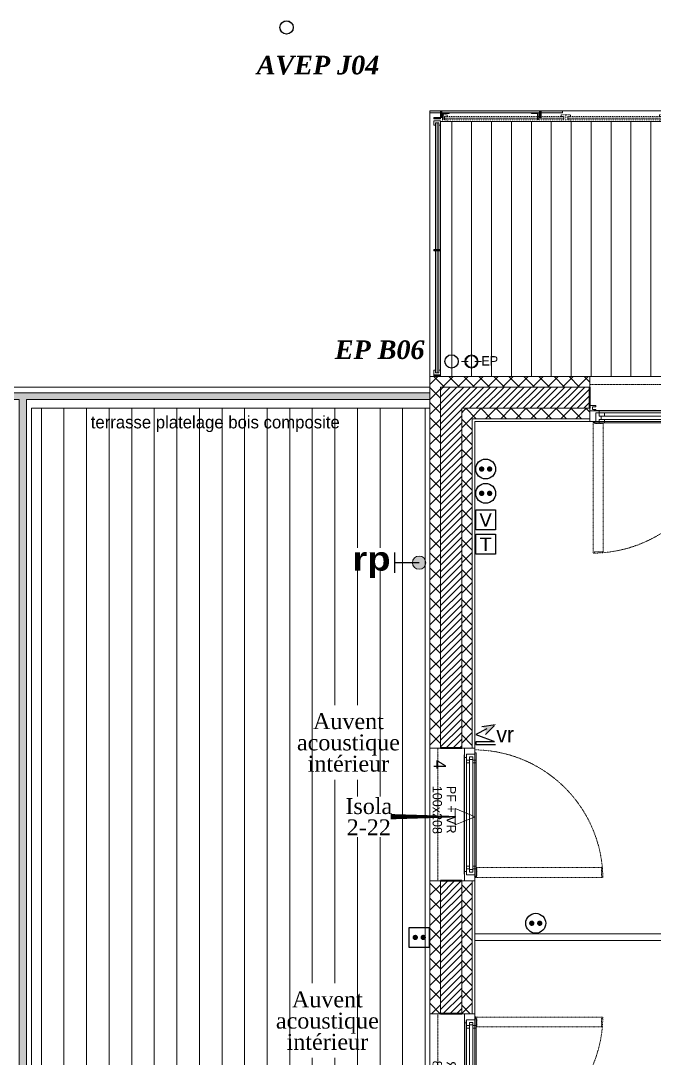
# Model space of a CAD drawing. Header units: centimetres. Extents: x 2191 to 12545, y -680 to 18662.
# Drawn here: x 7479 to 7956, y 9213 to 9994 of the extents above; entities that cross this region are included whole.
import ezdxf

# ---------------------------------------------------------------- set-up
doc = ezdxf.new("R2010")
doc.units = ezdxf.units.CM
for name, pattern in [('ACAD_ISO03W100', [0.295276, 0.11811, -0.177165]), ('INTERROMPU2', [0.75, 0.5, -0.25]), ('Style de ligne -11', [0.347222, 0.20828, -0.138942]), ('Style de ligne -12', [0.164042, 0.054681, -0.109361]), ('Style de ligne -13', [0.147638, 0.098425, -0.049213]), ('Style de ligne -5', [0.20828, 0.069425, -0.138855])]:
    doc.linetypes.add(name, pattern=pattern)
for name, color, linetype, lineweight in [('B BATI-lumon', 252, 'Continuous', 20), ('prlm-ELEC-CFA', 1, 'Continuous', 25), ('prlm-ELEC-CFO', 1, 'Continuous', 25)]:
    doc.layers.add(name, color=color, linetype=linetype, lineweight=lineweight)
for name, color, linetype in [('B GÈnÈral_Hatch', 252, 'Continuous'), ('B Général', 252, 'Continuous'), ('C ANNOTATIONS-prestations', 252, 'Continuous'), ('D SURFACES-shab', 252, 'Continuous'), ('Général', 252, 'Continuous'), ('prlm-EAU-EF', 161, 'Continuous'), ('prlm-EAU-EPEXT', 145, 'Continuous'), ('prlm-VMC', 93, 'Continuous')]:
    doc.layers.add(name, color=color, linetype=linetype)
doc.styles.add('Eurostile', font='Eurosti.TTF')
doc.styles.add('Eurostile (bold)', font='Eurostib.TTF')
doc.styles.add('prlm-eau-ef', font='ariblk.ttf', dxfattribs={"height": 18})
doc.styles.add('prlm-eau-ep', font='timesbi.ttf', dxfattribs={"height": 18})
doc.styles.add('prlm-elec-cfo', font='comic.ttf', dxfattribs={"height": 12})
doc.styles.add('prlm-vmc', font='pala.ttf', dxfattribs={"height": 14})
doc.styles.get("Standard").update_dxf_attribs({"font": 'isocp.shx', "height": 15})
doc.styles.add('Times New Roman (bold italic)', font='timesbi.ttf')
pattern_1 = [(225, (-631.107, 4809.0284), (5.656854, -5.656854), []), (315, (-631.107, 4809.0284), (-5.656854, -5.656854), [])]
pattern_2 = [(45, (-631.1073, 4809.0284), (2.4253472, -2.6458333), [])]
pattern_3 = [(315, (-631.107, 4809.0284), (5.656854, 5.656854), []), (45, (-631.107, 4809.0284), (5.656854, -5.656854), [])]

# ---------------------------------------------------------------- blocks, each defined once
blk = doc.blocks.new('Groupe-1')
at = {"layer": 'B Général', "color": 7, "linetype": 'Continuous', "lineweight": 5}
for p, q in [((8434.95, 5109.39), (8434.95, 4917.39)), ((8449.95, 5109.39), (8449.95, 4917.39)), ((8464.95, 5109.39), (8464.95, 4917.39)), ((8479.95, 5109.39), (8479.95, 4917.39)), ((8494.95, 5109.39), (8494.95, 4917.39)), ((8509.95, 5109.39), (8509.95, 4917.39)), ((8524.95, 5109.39), (8524.95, 4917.39)), ((8539.95, 5109.39), (8539.95, 4917.39)), ((8554.95, 5109.39), (8554.95, 4917.39)), ((8569.95, 5109.39), (8569.95, 4917.39)), ((8584.95, 5109.39), (8584.95, 4917.39))]:
    blk.add_line(p, q, dxfattribs=at)
at = {"layer": 'B Général', "color": 7, "linetype": 'Continuous', "lineweight": 13, "flags": 128}
blk.add_lwpolyline([(8426.48, 5109.39), (9042.8, 5109.39), (9042.8, 4917.39), (8426.48, 4917.39)], close=True, dxfattribs=at)
blk = doc.blocks.new('Groupe-2-1')
at = {"layer": 'B BATI-lumon', "linetype": 'ACAD_ISO03W100', "lineweight": 5, "flags": 128}
for points in [[(8427.98, 5114.39), (8431.48, 5114.39), (8431.48, 5113.15), (8429.56, 5113.15), (8429.56, 5110.65), (8431.48, 5110.65), (8431.48, 5109.39), (8427.98, 5109.39), (8427.98, 5113.39), (8427.98, 5113.39)], [(8429.56, 5113.15), (8519.29, 5113.15), (8519.29, 5111.9), (8429.56, 5111.9)], [(8429.56, 5111.9), (8519.29, 5111.9), (8519.29, 5110.65), (8429.56, 5110.65)], [(8520.87, 5114.39), (8517.37, 5114.39), (8517.37, 5113.15), (8519.29, 5113.15), (8519.29, 5110.65), (8517.37, 5110.65), (8517.37, 5109.39), (8520.87, 5109.39), (8520.87, 5113.39), (8520.87, 5113.39)]]:
    blk.add_lwpolyline(points, close=True, dxfattribs=at)
blk = doc.blocks.new('Groupe-3-1')
at = {"layer": 'B BATI-lumon', "linetype": 'ACAD_ISO03W100', "lineweight": 5, "flags": 128}
for points in [[(8520.87, 5114.39), (8524.37, 5114.39), (8524.37, 5113.15), (8522.45, 5113.15), (8522.45, 5110.65), (8524.37, 5110.65), (8524.37, 5109.39), (8520.87, 5109.39), (8520.87, 5113.39), (8520.87, 5113.39)], [(8522.45, 5113.15), (8593.29, 5113.15), (8593.29, 5111.9), (8522.45, 5111.9)], [(8522.45, 5111.9), (8593.29, 5111.9), (8593.29, 5110.65), (8522.45, 5110.65)], [(8594.87, 5114.39), (8591.37, 5114.39), (8591.37, 5113.15), (8593.29, 5113.15), (8593.29, 5110.65), (8591.37, 5110.65), (8591.37, 5109.39), (8594.87, 5109.39), (8594.87, 5113.39), (8594.87, 5113.39)]]:
    blk.add_lwpolyline(points, close=True, dxfattribs=at)
blk = doc.blocks.new('Groupe-4-1')
at = {"layer": 'B BATI-lumon', "linetype": 'ACAD_ISO03W100', "lineweight": 5, "flags": 128}
for points in [[(8594.87, 5114.39), (8598.37, 5114.39), (8598.37, 5113.15), (8596.45, 5113.15), (8596.45, 5110.65), (8598.37, 5110.65), (8598.37, 5109.39), (8594.87, 5109.39), (8594.87, 5113.39), (8594.87, 5113.39)], [(8596.45, 5113.15), (8667.29, 5113.15), (8667.29, 5111.9), (8596.45, 5111.9)], [(8596.45, 5111.9), (8667.29, 5111.9), (8667.29, 5110.65), (8596.45, 5110.65)], [(8668.87, 5114.39), (8665.37, 5114.39), (8665.37, 5113.15), (8667.29, 5113.15), (8667.29, 5110.65), (8665.37, 5110.65), (8665.37, 5109.39), (8668.87, 5109.39), (8668.87, 5113.39), (8668.87, 5113.39)]]:
    blk.add_lwpolyline(points, close=True, dxfattribs=at)
blk = doc.blocks.new('Groupe-5-1')
at = {"layer": 'B BATI-lumon', "linetype": 'ACAD_ISO03W100', "lineweight": 5, "flags": 128}
for points in [[(8668.87, 5114.39), (8672.37, 5114.39), (8672.37, 5113.15), (8670.45, 5113.15), (8670.45, 5110.65), (8672.37, 5110.65), (8672.37, 5109.39), (8668.87, 5109.39), (8668.87, 5113.39), (8668.87, 5113.39)], [(8670.45, 5113.15), (8741.29, 5113.15), (8741.29, 5111.9), (8670.45, 5111.9)], [(8670.45, 5111.9), (8741.29, 5111.9), (8741.29, 5110.65), (8670.45, 5110.65)], [(8742.87, 5114.39), (8739.37, 5114.39), (8739.37, 5113.15), (8741.29, 5113.15), (8741.29, 5110.65), (8739.37, 5110.65), (8739.37, 5109.39), (8742.87, 5109.39), (8742.87, 5113.39), (8742.87, 5113.39)]]:
    blk.add_lwpolyline(points, close=True, dxfattribs=at)
blk = doc.blocks.new('Groupe-6-1')
at = {"layer": 'B BATI-lumon', "linetype": 'ACAD_ISO03W100', "lineweight": 5, "flags": 128}
for points in [[(8742.87, 5114.39), (8746.37, 5114.39), (8746.37, 5113.15), (8744.45, 5113.15), (8744.45, 5110.65), (8746.37, 5110.65), (8746.37, 5109.39), (8742.87, 5109.39), (8742.87, 5113.39), (8742.87, 5113.39)], [(8744.45, 5113.15), (8815.29, 5113.15), (8815.29, 5111.9), (8744.45, 5111.9)], [(8744.45, 5111.9), (8815.29, 5111.9), (8815.29, 5110.65), (8744.45, 5110.65)], [(8816.87, 5114.39), (8813.37, 5114.39), (8813.37, 5113.15), (8815.29, 5113.15), (8815.29, 5110.65), (8813.37, 5110.65), (8813.37, 5109.39), (8816.87, 5109.39), (8816.87, 5113.39), (8816.87, 5113.39)]]:
    blk.add_lwpolyline(points, close=True, dxfattribs=at)
blk = doc.blocks.new('Groupe-7-1')
at = {"layer": 'B BATI-lumon', "linetype": 'ACAD_ISO03W100', "lineweight": 5, "flags": 128}
for points in [[(8816.87, 5114.39), (8820.37, 5114.39), (8820.37, 5113.15), (8818.45, 5113.15), (8818.45, 5110.65), (8820.37, 5110.65), (8820.37, 5109.39), (8816.87, 5109.39), (8816.87, 5113.39), (8816.87, 5113.39)], [(8818.45, 5113.15), (8889.29, 5113.15), (8889.29, 5111.9), (8818.45, 5111.9)], [(8818.45, 5111.9), (8889.29, 5111.9), (8889.29, 5110.65), (8818.45, 5110.65)], [(8890.87, 5114.39), (8887.37, 5114.39), (8887.37, 5113.15), (8889.29, 5113.15), (8889.29, 5110.65), (8887.37, 5110.65), (8887.37, 5109.39), (8890.87, 5109.39), (8890.87, 5113.39), (8890.87, 5113.39)]]:
    blk.add_lwpolyline(points, close=True, dxfattribs=at)
blk = doc.blocks.new('Groupe-8-1')
at = {"layer": 'B BATI-lumon', "linetype": 'ACAD_ISO03W100', "lineweight": 5, "flags": 128}
for points in [[(8890.87, 5114.39), (8894.37, 5114.39), (8894.37, 5113.15), (8892.45, 5113.15), (8892.45, 5110.65), (8894.37, 5110.65), (8894.37, 5109.39), (8890.87, 5109.39), (8890.87, 5113.39), (8890.87, 5113.39)], [(8892.45, 5113.15), (8963.29, 5113.15), (8963.29, 5111.9), (8892.45, 5111.9)], [(8892.45, 5111.9), (8963.29, 5111.9), (8963.29, 5110.65), (8892.45, 5110.65)], [(8964.87, 5114.39), (8961.37, 5114.39), (8961.37, 5113.15), (8963.29, 5113.15), (8963.29, 5110.65), (8961.37, 5110.65), (8961.37, 5109.39), (8964.87, 5109.39), (8964.87, 5113.39), (8964.87, 5113.39)]]:
    blk.add_lwpolyline(points, close=True, dxfattribs=at)
blk = doc.blocks.new('Groupe-9-1')
at = {"layer": 'B BATI-lumon', "linetype": 'ACAD_ISO03W100', "lineweight": 5, "flags": 128}
for points in [[(8964.87, 5114.39), (8968.37, 5114.39), (8968.37, 5113.15), (8966.45, 5113.15), (8966.45, 5110.65), (8968.37, 5110.65), (8968.37, 5109.39), (8964.87, 5109.39), (8964.87, 5113.39), (8964.87, 5113.39)], [(8966.45, 5113.15), (9037.29, 5113.15), (9037.29, 5111.9), (8966.45, 5111.9)], [(8966.45, 5111.9), (9037.29, 5111.9), (9037.29, 5110.65), (8966.45, 5110.65)], [(9038.87, 5114.39), (9035.37, 5114.39), (9035.37, 5113.15), (9037.29, 5113.15), (9037.29, 5110.65), (9035.37, 5110.65), (9035.37, 5109.39), (9038.87, 5109.39), (9038.87, 5113.39), (9038.87, 5113.39)]]:
    blk.add_lwpolyline(points, close=True, dxfattribs=at)
blk = doc.blocks.new('Groupe-10-1')
at = {"layer": 'B BATI-lumon', "linetype": 'ACAD_ISO03W100', "lineweight": 5, "flags": 128}
for points in [[(9037.8, 5109.39), (9037.8, 5105.89), (9039.04, 5105.89), (9039.04, 5107.81), (9041.54, 5107.81), (9041.54, 5105.89), (9042.8, 5105.89), (9042.8, 5109.39), (9038.8, 5109.39), (9038.8, 5109.39)], [(9039.04, 5036.97), (9039.04, 5107.81), (9040.29, 5107.81), (9040.29, 5036.97)], [(9040.29, 5036.97), (9040.29, 5107.81), (9041.54, 5107.81), (9041.54, 5036.97)], [(9037.8, 5035.39), (9037.8, 5038.89), (9039.04, 5038.89), (9039.04, 5036.97), (9041.54, 5036.97), (9041.54, 5038.89), (9042.8, 5038.89), (9042.8, 5035.39), (9038.8, 5035.39), (9038.8, 5035.39)]]:
    blk.add_lwpolyline(points, close=True, dxfattribs=at)
blk = doc.blocks.new('Groupe-11-1')
at = {"layer": 'B BATI-lumon', "linetype": 'ACAD_ISO03W100', "lineweight": 5, "flags": 128}
for points in [[(9032.8, 5109.39), (9032.8, 5105.89), (9034.04, 5105.89), (9034.04, 5107.81), (9036.54, 5107.81), (9036.54, 5105.89), (9037.8, 5105.89), (9037.8, 5109.39), (9033.8, 5109.39), (9033.8, 5109.39)], [(9034.04, 5036.97), (9034.04, 5107.81), (9035.29, 5107.81), (9035.29, 5036.97)], [(9035.29, 5036.97), (9035.29, 5107.81), (9036.54, 5107.81), (9036.54, 5036.97)], [(9032.8, 5035.39), (9032.8, 5038.89), (9034.04, 5038.89), (9034.04, 5036.97), (9036.54, 5036.97), (9036.54, 5038.89), (9037.8, 5038.89), (9037.8, 5035.39), (9033.8, 5035.39), (9033.8, 5035.39)]]:
    blk.add_lwpolyline(points, close=True, dxfattribs=at)
blk = doc.blocks.new('Groupe-12-1')
at = {"layer": 'B BATI-lumon', "linetype": 'ACAD_ISO03W100', "lineweight": 5, "flags": 128}
for points in [[(9027.55, 5109.39), (9027.55, 5105.89), (9028.79, 5105.89), (9028.79, 5107.81), (9031.29, 5107.81), (9031.29, 5105.89), (9032.55, 5105.89), (9032.55, 5109.39), (9028.55, 5109.39), (9028.55, 5109.39)], [(9028.79, 5036.97), (9028.79, 5107.81), (9030.04, 5107.81), (9030.04, 5036.97)], [(9030.04, 5036.97), (9030.04, 5107.81), (9031.29, 5107.81), (9031.29, 5036.97)], [(9027.55, 5035.39), (9027.55, 5038.89), (9028.79, 5038.89), (9028.79, 5036.97), (9031.29, 5036.97), (9031.29, 5038.89), (9032.55, 5038.89), (9032.55, 5035.39), (9028.55, 5035.39), (9028.55, 5035.39)]]:
    blk.add_lwpolyline(points, close=True, dxfattribs=at)
blk = doc.blocks.new('Groupe-13-1')
at = {"layer": 'B BATI-lumon', "linetype": 'ACAD_ISO03W100', "lineweight": 5, "flags": 128}
for points in [[(8985.05, 5111.04), (8987, 5108.13), (8985.97, 5107.44), (8984.9, 5109.04), (8982.82, 5107.64), (8983.89, 5106.04), (8982.85, 5105.34), (8980.9, 5108.25), (8984.22, 5110.48), (8984.22, 5110.48)], [(8983.86, 5108.34), (9023.36, 5049.53), (9022.32, 5048.83), (8982.82, 5107.64)], [(8984.9, 5109.04), (9024.4, 5050.22), (9023.36, 5049.53), (8983.86, 5108.34)], [(9026.31, 5049.61), (9024.36, 5052.51), (9023.33, 5051.82), (9024.4, 5050.22), (9022.32, 5048.83), (9021.25, 5050.42), (9020.21, 5049.72), (9022.16, 5046.82), (9025.48, 5049.05), (9025.48, 5049.05)]]:
    blk.add_lwpolyline(points, close=True, dxfattribs=at)
blk = doc.blocks.new('Groupe-14-1')
at = {"layer": 'B BATI-lumon', "linetype": 'ACAD_ISO03W100', "lineweight": 5, "flags": 128}
for points in [[(8980.07, 5111.04), (8978.12, 5108.13), (8979.15, 5107.44), (8980.22, 5109.04), (8982.3, 5107.64), (8981.22, 5106.04), (8982.27, 5105.34), (8984.22, 5108.25), (8980.9, 5110.48), (8980.9, 5110.48)], [(8981.26, 5108.34), (8941.76, 5049.53), (8940.72, 5050.22), (8980.22, 5109.04)], [(8982.29, 5107.64), (8942.79, 5048.83), (8941.76, 5049.53), (8981.26, 5108.34)], [(8938.81, 5049.61), (8940.76, 5052.51), (8941.79, 5051.82), (8940.72, 5050.22), (8942.8, 5048.83), (8943.87, 5050.42), (8944.91, 5049.72), (8942.96, 5046.82), (8939.64, 5049.05), (8939.64, 5049.05)]]:
    blk.add_lwpolyline(points, close=True, dxfattribs=at)
blk = doc.blocks.new('Groupe-15-1')
at = {"layer": 'B BATI-lumon', "linetype": 'ACAD_ISO03W100', "lineweight": 5, "flags": 128}
for points in [[(8900.87, 5111.04), (8902.82, 5108.13), (8901.79, 5107.44), (8900.72, 5109.04), (8898.64, 5107.64), (8899.72, 5106.04), (8898.67, 5105.34), (8896.72, 5108.25), (8900.04, 5110.48), (8900.04, 5110.48)], [(8899.68, 5108.34), (8939.18, 5049.53), (8938.15, 5048.83), (8898.65, 5107.64)], [(8900.72, 5109.04), (8940.22, 5050.22), (8939.18, 5049.53), (8899.68, 5108.34)], [(8942.13, 5049.61), (8940.18, 5052.51), (8939.15, 5051.82), (8940.22, 5050.22), (8938.14, 5048.83), (8937.07, 5050.42), (8936.03, 5049.72), (8937.98, 5046.82), (8941.3, 5049.05), (8941.3, 5049.05)]]:
    blk.add_lwpolyline(points, close=True, dxfattribs=at)
blk = doc.blocks.new('Groupe-16-1')
at = {"layer": 'B BATI-lumon', "linetype": 'ACAD_ISO03W100', "lineweight": 5, "flags": 128}
for points in [[(8896.72, 5111.04), (8894.77, 5108.13), (8895.8, 5107.44), (8896.87, 5109.04), (8898.95, 5107.64), (8897.88, 5106.04), (8898.92, 5105.34), (8900.87, 5108.25), (8897.55, 5110.48), (8897.55, 5110.48)], [(8897.91, 5108.34), (8858.41, 5049.53), (8857.37, 5050.22), (8896.87, 5109.04)], [(8898.95, 5107.64), (8859.45, 5048.83), (8858.41, 5049.53), (8897.91, 5108.34)], [(8855.46, 5049.61), (8857.41, 5052.51), (8858.44, 5051.82), (8857.37, 5050.22), (8859.45, 5048.83), (8860.52, 5050.42), (8861.56, 5049.72), (8859.61, 5046.82), (8856.29, 5049.05), (8856.29, 5049.05)]]:
    blk.add_lwpolyline(points, close=True, dxfattribs=at)
blk = doc.blocks.new('Groupe-17-1')
at = {"layer": 'B BATI-lumon', "linetype": 'ACAD_ISO03W100', "lineweight": 5, "flags": 128}
for points in [[(8819.19, 5111.04), (8821.14, 5108.13), (8820.11, 5107.44), (8819.03, 5109.04), (8816.96, 5107.64), (8818.03, 5106.04), (8816.99, 5105.34), (8815.03, 5108.25), (8818.35, 5110.48), (8818.35, 5110.48)], [(8818, 5108.34), (8857.5, 5049.53), (8856.46, 5048.83), (8816.96, 5107.64)], [(8819.03, 5109.04), (8858.53, 5050.22), (8857.5, 5049.53), (8818, 5108.34)], [(8860.44, 5049.61), (8858.49, 5052.51), (8857.46, 5051.82), (8858.53, 5050.22), (8856.46, 5048.83), (8855.38, 5050.42), (8854.34, 5049.72), (8856.29, 5046.82), (8859.61, 5049.05), (8859.61, 5049.05)]]:
    blk.add_lwpolyline(points, close=True, dxfattribs=at)
blk = doc.blocks.new('Groupe-18-1')
at = {"layer": 'B BATI-lumon', "linetype": 'Continuous', "lineweight": 5, "flags": 128}
for points in [[(8421.49, 5109.98), (8421.49, 5106.48), (8422.73, 5106.48), (8422.73, 5108.4), (8425.23, 5108.4), (8425.23, 5106.48), (8426.49, 5106.48), (8426.49, 5109.98), (8422.49, 5109.98), (8422.49, 5109.98)], [(8422.73, 4920.07), (8422.73, 5108.4), (8423.98, 5108.4), (8423.98, 4920.07)], [(8423.98, 4920.07), (8423.98, 5108.4), (8425.23, 5108.4), (8425.23, 4920.07)], [(8421.48, 4918.49), (8421.48, 4921.99), (8422.73, 4921.99), (8422.73, 4920.07), (8425.23, 4920.07), (8425.23, 4921.99), (8426.48, 4921.99), (8426.48, 4918.49), (8422.49, 4918.49), (8422.49, 4918.49)]]:
    blk.add_lwpolyline(points, close=True, dxfattribs=at)
blk = doc.blocks.new('Groupe-19-1')
at = {"layer": 'B BATI-lumon', "linetype": 'ACAD_ISO03W100', "lineweight": 5, "flags": 128}
for points in [[(8814.2, 5111.04), (8812.25, 5108.13), (8813.28, 5107.44), (8814.35, 5109.04), (8816.43, 5107.64), (8815.36, 5106.04), (8816.4, 5105.34), (8818.35, 5108.25), (8815.03, 5110.48), (8815.03, 5110.48)], [(8815.39, 5108.34), (8775.89, 5049.53), (8774.85, 5050.22), (8814.35, 5109.04)], [(8816.43, 5107.64), (8776.93, 5048.83), (8775.89, 5049.53), (8815.39, 5108.34)], [(8772.94, 5049.61), (8774.9, 5052.51), (8775.93, 5051.82), (8774.85, 5050.22), (8776.93, 5048.83), (8778, 5050.42), (8779.05, 5049.72), (8777.1, 5046.82), (8773.78, 5049.05), (8773.78, 5049.05)]]:
    blk.add_lwpolyline(points, close=True, dxfattribs=at)
blk = doc.blocks.new('Groupe-20-1')
at = {"layer": 'B BATI-lumon', "linetype": 'ACAD_ISO03W100', "lineweight": 5, "flags": 128}
for points in [[(8735.01, 5111.04), (8736.96, 5108.13), (8735.93, 5107.44), (8734.86, 5109.04), (8732.78, 5107.64), (8733.85, 5106.04), (8732.81, 5105.34), (8730.86, 5108.25), (8734.18, 5110.48), (8734.18, 5110.48)], [(8733.82, 5108.34), (8773.32, 5049.53), (8772.28, 5048.83), (8732.78, 5107.64)], [(8734.86, 5109.04), (8774.36, 5050.22), (8773.32, 5049.53), (8733.82, 5108.34)], [(8776.27, 5049.61), (8774.32, 5052.51), (8773.28, 5051.82), (8774.36, 5050.22), (8772.28, 5048.83), (8771.21, 5050.42), (8770.16, 5049.72), (8772.12, 5046.82), (8775.44, 5049.05), (8775.44, 5049.05)]]:
    blk.add_lwpolyline(points, close=True, dxfattribs=at)
blk = doc.blocks.new('Groupe-21-1')
at = {"layer": 'B BATI-lumon', "linetype": 'ACAD_ISO03W100', "lineweight": 5, "flags": 128}
for points in [[(8730.86, 5111.04), (8728.9, 5108.13), (8729.93, 5107.44), (8731.01, 5109.04), (8733.08, 5107.64), (8732.01, 5106.04), (8733.06, 5105.34), (8735.01, 5108.25), (8731.69, 5110.48), (8731.69, 5110.48)], [(8732.04, 5108.34), (8692.54, 5049.53), (8691.51, 5050.22), (8731.01, 5109.04)], [(8733.08, 5107.64), (8693.58, 5048.83), (8692.54, 5049.53), (8732.04, 5108.34)], [(8689.6, 5049.61), (8691.55, 5052.51), (8692.58, 5051.82), (8691.51, 5050.22), (8693.58, 5048.83), (8694.66, 5050.42), (8695.7, 5049.72), (8693.75, 5046.82), (8690.43, 5049.05), (8690.43, 5049.05)]]:
    blk.add_lwpolyline(points, close=True, dxfattribs=at)
blk = doc.blocks.new('Groupe-22-1')
at = {"layer": 'B BATI-lumon', "linetype": 'ACAD_ISO03W100', "lineweight": 5, "flags": 128}
for points in [[(8653.32, 5111.04), (8655.27, 5108.13), (8654.24, 5107.44), (8653.17, 5109.04), (8651.09, 5107.64), (8652.16, 5106.04), (8651.12, 5105.34), (8649.17, 5108.25), (8652.49, 5110.48), (8652.49, 5110.48)], [(8652.13, 5108.34), (8691.63, 5049.53), (8690.59, 5048.83), (8651.09, 5107.64)], [(8653.17, 5109.04), (8692.67, 5050.22), (8691.63, 5049.53), (8652.13, 5108.34)], [(8694.58, 5049.61), (8692.63, 5052.51), (8691.6, 5051.82), (8692.67, 5050.22), (8690.59, 5048.83), (8689.52, 5050.42), (8688.48, 5049.72), (8690.43, 5046.82), (8693.75, 5049.05), (8693.75, 5049.05)]]:
    blk.add_lwpolyline(points, close=True, dxfattribs=at)
blk = doc.blocks.new('Groupe-23-1')
at = {"layer": 'B BATI-lumon'}
for name in ['Groupe-2-1', 'Groupe-3-1', 'Groupe-4-1', 'Groupe-22-1', 'Groupe-5-1', 'Groupe-21-1', 'Groupe-20-1', 'Groupe-6-1', 'Groupe-19-1', 'Groupe-17-1', 'Groupe-7-1', 'Groupe-16-1', 'Groupe-8-1', 'Groupe-15-1', 'Groupe-14-1', 'Groupe-9-1', 'Groupe-13-1', 'Groupe-18-1', 'Groupe-12-1', 'Groupe-11-1', 'Groupe-10-1']:
    blk.add_blockref(name, (0, 0), dxfattribs=at)
blk = doc.blocks.new('Groupe-124-1')
at = {"layer": 'B GÈnÈral_Hatch', "linetype": 'Continuous', "lineweight": 0, "true_color": 0xdddddd}
for points in [[(8421.48, 5111.29), (8421.48, 5112.39), (8426.48, 5112.39), (8426.48, 5111.29)], [(8426.48, 5117.39), (8427.58, 5117.39), (8427.58, 5112.39), (8426.48, 5112.39)], [(8501.15, 5117.39), (8502.25, 5117.39), (8502.25, 5112.39), (8501.15, 5112.39)], [(8421.48, 5011.85), (8421.48, 5012.95), (8426.48, 5012.95), (8426.48, 5011.85)], [(8421.48, 4917.39), (8421.48, 4918.49), (8426.48, 4918.49), (8426.48, 4917.39)]]:
    blk.add_hatch(color=254, dxfattribs=at).paths.add_polyline_path(points)
at = {"layer": 'B Général', "color": 7, "linetype": 'INTERROMPU2', "lineweight": 13, "flags": 128}
blk.add_lwpolyline([(8426.48, 5109.39), (8426.48, 4917.39), (8418.48, 4917.39), (8418.48, 5117.39), (9042.8, 5117.39), (9042.8, 5109.39)], close=True, dxfattribs=at)
at = {"layer": 'B Général', "color": 7, "linetype": 'Continuous', "lineweight": 5, "flags": 128}
for points in [[(8421.48, 5111.29), (8421.48, 5112.39), (8426.48, 5112.39), (8426.48, 5111.29)], [(8426.48, 5117.39), (8427.58, 5117.39), (8427.58, 5112.39), (8426.48, 5112.39)], [(8501.15, 5117.39), (8502.25, 5117.39), (8502.25, 5112.39), (8501.15, 5112.39)], [(8421.48, 5011.85), (8421.48, 5012.95), (8426.48, 5012.95), (8426.48, 5011.85)], [(8421.48, 4917.39), (8421.48, 4918.49), (8426.48, 4918.49), (8426.48, 4917.39)]]:
    blk.add_lwpolyline(points, close=True, dxfattribs=at)
at = {"layer": 'B BATI-lumon', "color": 7}
blk.add_blockref('Groupe-23-1', (0, 0), dxfattribs=at)
blk = doc.blocks.new('PF 200.220 + VR')
at = {"layer": 'B Général', "color": 7, "linetype": 'Continuous', "lineweight": 13}
for p, q in [((-100, 7), (-100, 17)), ((100, 7), (100, 17))]:
    blk.add_line(p, q, dxfattribs=at)
at = {"layer": 'B Général'}
blk.add_line((-93, 9), (97, 9), dxfattribs=at)
at = {"layer": 'B Général', "color": 7, "linetype": 'Continuous', "lineweight": 35}
for p, q in [((-100, 7), (-100, -9)), ((100, 7), (100, -9))]:
    blk.add_line(p, q, dxfattribs=at)
at = {"layer": 'B Général', "color": 7, "linetype": 'Style de ligne -13', "lineweight": 5, "flags": 128}
for points in [[(-97.5, 116.12), (-96.5, 116.12), (-96.5, 115.12), (-90, 115.12), (-90, 18.5), (-96.5, 18.5), (-96.5, 17.5), (-97.5, 17.5)], [(97.5, 116.12), (96.5, 116.12), (96.5, 115.12), (90, 115.12), (90, 18.5), (96.5, 18.5), (96.5, 17.5), (97.5, 17.5)]]:
    blk.add_lwpolyline(points, close=True, dxfattribs=at)
at = {"layer": 'B Général', "lineweight": 5, "flags": 128}
for points in [[(-93, 10.5), (-93, 9), (-100, 9), (-100, 17), (-95.5, 17), (-95.5, 10.5)], [(-4.5, 18), (-89, 18), (-89, 15.5), (-4.5, 15.5)], [(6.5, 18), (93, 18), (93, 15.5), (6.5, 15.5)], [(93, 10.5), (93, 9), (100, 9), (100, 17), (95.5, 17), (95.5, 10.5)], [(-100, 9), (-100, 5), (-95.5, 5), (-95.5, 6), (-98, 6), (-98, 8), (-95.5, 8), (-95.5, 9)], [(-4.5, 13), (-89, 13), (-89, 10.5), (-4.5, 10.5)], [(6.5, 13), (93, 13), (93, 10.5), (6.5, 10.5)], [(100, 9), (100, 5), (95.5, 5), (95.5, 6), (98, 6), (98, 8), (95.5, 8), (95.5, 9)]]:
    blk.add_lwpolyline(points, close=True, dxfattribs=at)
at = {"layer": 'B Général', "color": 7, "linetype": 'Continuous', "lineweight": 5, "flags": 128}
for points in [[(-89, 15.5), (-91.5, 15.5), (-91.5, 13), (-89, 13), (-89, 10.5), (-95.5, 10.5), (-95.5, 17), (-96.5, 17), (-96.5, 18), (-89, 18)], [(-6.5, 15.5), (-4, 15.5), (-4, 13), (-6.5, 13), (-6.5, 10.5), (0, 10.5), (0, 17), (1, 17), (1, 18), (-6.5, 18)], [(6.5, 15.5), (4, 15.5), (4, 13), (6.5, 13), (6.5, 10.5), (0, 10.5), (0, 17), (1, 17), (1, 18), (6.5, 18)], [(89, 15.5), (91.5, 15.5), (91.5, 13), (89, 13), (89, 10.5), (95.5, 10.5), (95.5, 17), (96.5, 17), (96.5, 18), (89, 18)]]:
    blk.add_lwpolyline(points, close=True, dxfattribs=at)
at = {"layer": 'B Général', "color": 7, "linetype": 'Style de ligne -11', "lineweight": 5, "flags": 128}
blk.add_lwpolyline([(-100, 9), (100, 9), (100, -11), (-100, -11)], close=True, dxfattribs=at)
at = {"layer": 'B Général', "lineweight": 13, "flags": 128}
blk.add_lwpolyline([(100, -9), (100, -17), (-100, -17), (-100, -9)], dxfattribs=at)
at = {"layer": 'B Général'}
for centre in [(-97, 17.5), (97, 17.5)]:
    blk.add_circle(centre, 0.5, dxfattribs=at)
at = {"layer": 'B Général', "color": 7, "linetype": 'Style de ligne -12', "lineweight": 5}
for centre, start, end in [((-98.46, 17.77), 359.55233, 89.0018), ((98.46, 17.77), 90.9982, 180.44847)]:
    blk.add_arc(centre, 98.37, start, end, dxfattribs=at)
at = {"layer": 'B Général', "insert": (0, 2.65), "char_height": 7.059, "attachment_point": 2, "rotation": 360, "line_spacing_factor": 0.894142, "style": 'Eurostile'}
blk.add_mtext('PF + VR', dxfattribs=at)
at = {"layer": 'C ANNOTATIONS-prestations', "rotation": 360, "line_spacing_factor": 0.894142}
for s, insert, char_height, attachment_point, style in [('2', (-91.15, -4.77), 9.41, 1, 'Eurostile (bold)'), ('200x220 (2 vantaux) ', (0, -7.82), 7.059, 2, 'Eurostile')]:
    blk.add_mtext(s, dxfattribs=dict(at, insert=insert, char_height=char_height, attachment_point=attachment_point, style=style))
blk = doc.blocks.new('PF 100.208 + VR')
at = {"layer": 'B Général', "color": 7, "linetype": 'Continuous', "lineweight": 13}
for p, q in [((-50, 7), (-50, 17)), ((50, 7), (50, 17))]:
    blk.add_line(p, q, dxfattribs=at)
at = {"layer": 'B Général'}
blk.add_line((45, 9), (-45, 9), dxfattribs=at)
at = {"layer": 'B Général', "color": 7, "linetype": 'Continuous', "lineweight": 35}
for p, q in [((-50, 7), (-50, -9)), ((50, 7), (50, -9))]:
    blk.add_line(p, q, dxfattribs=at)
at = {"layer": 'B Général', "color": 7, "linetype": 'Style de ligne -13', "lineweight": 5, "flags": 128}
blk.add_lwpolyline([(47.5, 113.27), (46.5, 113.27), (46.5, 112.27), (40, 112.27), (40, 18.5), (46.5, 18.5), (46.5, 17.5), (47.5, 17.5)], close=True, dxfattribs=at)
at = {"layer": 'B Général', "lineweight": 5, "flags": 128}
for points in [[(-43, 10.5), (-43, 9), (-50, 9), (-50, 17), (-45.5, 17), (-45.5, 10.5)], [(-41, 18), (41, 18), (41, 15.5), (-41, 15.5)], [(43, 10.5), (43, 9), (50, 9), (50, 17), (45.5, 17), (45.5, 10.5)], [(-43.5, 15.5), (43.5, 15.5), (43.5, 13), (-43.5, 13)], [(-41, 13), (41, 13), (41, 10.5), (-41, 10.5)]]:
    blk.add_lwpolyline(points, close=True, dxfattribs=at)
at = {"layer": 'B Général', "color": 7, "linetype": 'Continuous', "lineweight": 5, "flags": 128}
for points in [[(-39, 15.5), (-41.5, 15.5), (-41.5, 13), (-39, 13), (-39, 10.5), (-45.5, 10.5), (-45.5, 17), (-46.5, 17), (-46.5, 18), (-39, 18)], [(39, 15.5), (41.5, 15.5), (41.5, 13), (39, 13), (39, 10.5), (45.5, 10.5), (45.5, 17), (46.5, 17), (46.5, 18), (39, 18)]]:
    blk.add_lwpolyline(points, close=True, dxfattribs=at)
at = {"layer": 'B Général', "color": 7, "linetype": 'Style de ligne -11', "lineweight": 5, "flags": 128}
blk.add_lwpolyline([(-50, 9), (50, 9), (50, -11), (-50, -11)], close=True, dxfattribs=at)
at = {"layer": 'B Général', "lineweight": 13, "flags": 128}
blk.add_lwpolyline([(-50, -9), (-50, -17), (50, -17), (50, -9)], dxfattribs=at)
at = {"layer": 'B Général'}
blk.add_circle((47, 17.5), 0.5, dxfattribs=at)
at = {"layer": 'B Général', "color": 7, "linetype": 'Style de ligne -12', "lineweight": 5}
blk.add_arc((48.78, 15.78), 97.5, 90.89734, 179.2823, dxfattribs=at)
at = {"layer": 'B Général', "insert": (-21.61, 2.65), "char_height": 7.059, "attachment_point": 1, "rotation": 360, "line_spacing_factor": 0.894142, "style": 'Eurostile'}
blk.add_mtext('PF + VR', dxfattribs=at)
at = {"layer": 'C ANNOTATIONS-prestations', "attachment_point": 1, "rotation": 360, "line_spacing_factor": 0.894142}
for s, insert, char_height, style in [('4', (-41.15, -4.77), 9.41, 'Eurostile (bold)'), ('100x208', (-21.61, -7.83), 7.059, 'Eurostile')]:
    blk.add_mtext(s, dxfattribs=dict(at, insert=insert, char_height=char_height, style=style))
blk = doc.blocks.new('EP')
at = {"layer": 'B GÈnÈral_Hatch', "linetype": 'Continuous', "lineweight": 0}
h = blk.add_hatch(color=7, dxfattribs=at)
edge = h.paths.add_edge_path()
edge.add_arc((0, 0), 5, 0, 180, ccw=False)
edge.add_arc((0, 0), 5, 180, 360, ccw=False)
edge = h.paths.add_edge_path()
edge.add_arc((0, 0), 4.33, 0, 180, ccw=False)
edge.add_arc((0, 0), 4.33, 180, 360, ccw=False)
at = {"layer": 'B Général', "color": 7, "linetype": 'Continuous', "lineweight": 5}
for p, q in [((-7.5, 0), (-2.5, 0)), ((0, 7.5), (0, 2.5)), ((7.5, 0), (2.5, 0)), ((0, -7.5), (0, -2.5))]:
    blk.add_line(p, q, dxfattribs=at)
at = {"layer": 'B Général', "color": 7, "linetype": 'Continuous', "lineweight": 5, "flags": 128}
for points in [[(-5, 0, -1), (5, 0, -1)], [(-4.33, 0, -1), (4.33, 0, -1)]]:
    blk.add_lwpolyline(points, format="xyb", close=True, dxfattribs=at)
at = {"layer": 'C ANNOTATIONS-prestations', "insert": (7.5, 3.99), "char_height": 7.059, "attachment_point": 1, "line_spacing_factor": 0.894142, "style": 'Eurostile'}
blk.add_mtext('EP', dxfattribs=at)
blk = doc.blocks.new('Groupe-160-1')
at = {"layer": 'B GÈnÈral_Hatch', "linetype": 'Continuous', "lineweight": 0, "true_color": 0xdddddd}
for points in [[(8418.48, 5117.39), (8518.48, 5117.39), (8518.48, 5115.89), (8418.48, 5115.89)], [(8427.98, 5112.05), (8427.98, 5115.89), (8432.98, 5115.89), (8432.98, 5115.39), (8428.48, 5115.39), (8428.48, 5110.89), (8427.98, 5110.89)], [(8499.95, 5112.05), (8499.95, 5115.89), (8494.95, 5115.89), (8494.95, 5115.39), (8499.45, 5115.39), (8499.45, 5110.89), (8499.95, 5110.89)]]:
    blk.add_hatch(color=254, dxfattribs=at).paths.add_polyline_path(points)
at = {"layer": 'B Général', "color": 7, "linetype": 'Style de ligne -5', "lineweight": 5}
for p, q in [((8428.48, 5113.14), (8426.77, 5113.14)), ((8499.45, 5113.14), (8501.16, 5113.14))]:
    blk.add_line(p, q, dxfattribs=at)
at = {"layer": 'B Général', "color": 7, "linetype": 'Continuous', "lineweight": 5, "flags": 128}
for points in [[(8418.48, 5117.39), (8518.48, 5117.39), (8518.48, 5115.89), (8418.48, 5115.89)], [(8427.98, 5112.05), (8427.98, 5115.89), (8432.98, 5115.89), (8432.98, 5115.39), (8428.48, 5115.39), (8428.48, 5110.89), (8427.98, 5110.89)], [(8499.95, 5112.05), (8499.95, 5115.89), (8494.95, 5115.89), (8494.95, 5115.39), (8499.45, 5115.39), (8499.45, 5110.89), (8499.95, 5110.89)]]:
    blk.add_lwpolyline(points, close=True, dxfattribs=at)
blk = doc.blocks.new('xi.epext')
at = {"layer": 'prlm-EAU-EPEXT', "color": 0, "linetype": 'ByBlock', "lineweight": -2}
blk.add_circle((0, 0), 5, dxfattribs=at)
blk = doc.blocks.new('Groupe-163-1')
at = {"layer": 'prlm-EAU-EPEXT'}
blk.add_blockref('xi.epext', (8310.64, 5180.18), dxfattribs=at)
at = {"layer": 'prlm-EAU-EPEXT', "char_height": 13.989, "attachment_point": 1, "line_spacing_factor": 1.004802, "style": 'Times New Roman (bold italic)'}
for s, insert, width in [('AVEP J04', (8288.15, 5158.82), 127.276), ('EP B06', (8346.94, 4944.45), 86.1947)]:
    blk.add_mtext(s, dxfattribs=dict(at, insert=insert, width=width))
blk = doc.blocks.new('xi.EA')
at = {"layer": 'prlm-VMC', "color": 0, "linetype": 'ByBlock', "lineweight": 5, "flags": 128}
blk.add_lwpolyline([(-6.17, -15), (6.17, -15), (0, 0)], close=True, dxfattribs=at)
at = {"layer": 'prlm-VMC', "color": 0, "linetype": 'ByBlock', "lineweight": -2, "flags": 128}
blk.add_lwpolyline([(0, -15, 1, 4, 0), (0, -63.63, 1, 1, 0)], format="xyseb", dxfattribs=at)
at = {"layer": 'prlm-VMC', "color": 0, "linetype": 'ByBlock', "lineweight": 5}
blk.add_solid([(0, 0), (6.17, -15), (-6.17, -15), (0, 0)], dxfattribs=at)
blk = doc.blocks.new('xi.RP')
at = {"layer": 'prlm-EAU-EF', "lineweight": 5}
h = blk.add_hatch(color=0, dxfattribs=at)
edge = h.paths.add_edge_path()
edge.add_arc((0, 5), 5, 0, 360)
at = {"layer": 'prlm-EAU-EF', "color": 0, "const_width": 1, "flags": 128}
blk.add_lwpolyline([(-7.82, 23.46), (7.82, 23.46)], dxfattribs=at)
at = {"layer": 'prlm-EAU-EF', "color": 0, "flags": 128}
blk.add_lwpolyline([(0, 5), (0, 23.46)], dxfattribs=at)
at = {"layer": 'prlm-EAU-EF', "color": 0, "lineweight": 5}
blk.add_circle((0, 5), 5, dxfattribs=at)
blk = doc.blocks.new('xi.PC-EXT')
at = {"layer": 'prlm-ELEC-CFO', "color": 0, "linetype": 'ByBlock', "lineweight": -2, "flags": 128}
blk.add_lwpolyline([(-7.5, 7.5), (7.5, 7.5), (7.5, -7.5), (-7.5, -7.5)], close=True, dxfattribs=at)
at = {"layer": 'prlm-ELEC-CFO', "color": 0, "linetype": 'ByBlock', "lineweight": 5, "const_width": 2}
for points in [[(-4, 0, 1), (-2, 0, 1)], [(2, 0, 1), (4, 0, 1)]]:
    blk.add_lwpolyline(points, format="xyb", close=True, dxfattribs=at)
blk = doc.blocks.new('xi.PC')
at = {"color": 0, "lineweight": 5}
blk.add_wipeout([(-7.5, -7.5), (7.5, -7.5), (7.5, 7.5), (-7.5, 7.5)], dxfattribs=at).dxf.layer = 'prlm-ELEC-CFO'
at = {"layer": 'prlm-ELEC-CFO', "color": 0, "linetype": 'ByBlock', "lineweight": 5, "const_width": 2}
for points in [[(-4, 0, 1), (-2, 0, 1)], [(2, 0, 1), (4, 0, 1)]]:
    blk.add_lwpolyline(points, format="xyb", close=True, dxfattribs=at)
at = {"layer": 'prlm-ELEC-CFO', "color": 0, "linetype": 'ByBlock', "lineweight": -2}
blk.add_circle((0, 0), 7.5, dxfattribs=at)
blk = doc.blocks.new('xi.TV')
at = {"layer": 'prlm-ELEC-CFA', "color": 0, "linetype": 'ByBlock', "lineweight": -2, "flags": 128}
blk.add_lwpolyline([(-7.5, 7.5), (7.5, 7.5), (7.5, -7.5), (-7.5, -7.5)], close=True, dxfattribs=at)
at = {"layer": 'prlm-ELEC-CFA', "color": 0, "linetype": 'ByBlock', "insert": (0, 0), "char_height": 10, "width": 11.36, "attachment_point": 5}
blk.add_mtext('{\\fVerdana|b0|i0|c0|p34;V}', dxfattribs=at)
blk = doc.blocks.new('xi.TEL')
at = {"layer": 'prlm-ELEC-CFA', "color": 0, "linetype": 'ByBlock', "lineweight": -2, "flags": 128}
blk.add_lwpolyline([(-7.5, 7.5), (7.5, 7.5), (7.5, -7.5), (-7.5, -7.5)], close=True, dxfattribs=at)
at = {"layer": 'prlm-ELEC-CFA', "color": 0, "linetype": 'ByBlock', "insert": (0, 0), "char_height": 10, "width": 11.36, "attachment_point": 5}
blk.add_mtext('{\\fVerdana|b0|i0|c0|p34;T}', dxfattribs=at)
blk = doc.blocks.new('xi.VR')
at = {"layer": 'prlm-ELEC-CFO', "lineweight": 5}
blk.add_hatch(color=0, dxfattribs=at).paths.add_polyline_path([(-3, 6), (-0.1, 3.7), (0, 0), (7.5, 7.5)])
at = {"layer": 'prlm-ELEC-CFO', "color": 0}
for points in [[(0.95, 4.23), (-7.5, 0), (7.5, -5.5), (-7.5, -5.5), (-7.5, -7.5), (7.5, -7.5)], [(-3, 6), (7.5, 7.5), (0, 0)]]:
    blk.add_lwpolyline(points, dxfattribs=at)

msp = doc.modelspace()

# ---------------------------------------------------------------- hatches: boundary and pattern name
at = {"layer": 'B GÈnÈral_Hatch', "linetype": 'Continuous', "lineweight": 5, "true_color": 0x808080}
h = msp.add_hatch(dxfattribs=at)
h.set_pattern_fill('02_ISOLANT', color=8, angle=180, style=0, pattern_type=2)
h.set_pattern_definition(pattern_1)
h.paths.add_polyline_path([(7907.93, 9718.42), (7907.93, 9726.42), (7787.38, 9726.42), (7795.38, 9718.42)])
h = msp.add_hatch(dxfattribs=at)
h.set_pattern_fill('02_ISOLANT', color=8, angle=-90, style=0, pattern_type=2)
h.set_pattern_definition(pattern_3)
h.paths.add_polyline_path([(7795.38, 9718.42), (7787.38, 9726.42), (7787.38, 9446.42), (7795.38, 9446.42)])
at = {"layer": 'B GÈnÈral_Hatch', "linetype": 'Continuous', "lineweight": 0, "true_color": 0xaaaaaa}
msp.add_hatch(color=253, dxfattribs=at).paths.add_polyline_path([(7787.38, 8885.01), (7787.38, 8880.01), (7483.59, 8880), (7483.59, 8070.41), (7783.38, 8070.42), (7783.38, 8065.42), (6999.38, 8065.42), (6999.38, 8070.42), (7478.16, 8070.41), (7478.16, 9708.92), (7089.38, 9708.92), (7089.38, 9713.92), (7787.38, 9713.92), (7787.38, 9708.92), (7483.59, 9708.91), (7483.59, 8885)])
at = {"layer": 'B GÈnÈral_Hatch', "linetype": 'Continuous', "lineweight": 5}
h = msp.add_hatch(dxfattribs=at)
h.set_pattern_fill('50_BETON', style=0, pattern_type=2)
h.set_pattern_definition(pattern_2)
h.paths.add_polyline_path([(7907.93, 9702.42), (7907.93, 9718.42), (7795.38, 9718.42), (7811.38, 9702.42)])
h = msp.add_hatch(dxfattribs=at)
h.set_pattern_fill('50_BETON', style=0, pattern_type=2)
h.set_pattern_definition(pattern_2)
h.paths.add_polyline_path([(7811.38, 9702.42), (7795.38, 9718.42), (7795.38, 9446.42), (7811.38, 9446.42)])
at = {"layer": 'B GÈnÈral_Hatch', "linetype": 'Continuous', "lineweight": 5, "true_color": 0x444444}
h = msp.add_hatch(dxfattribs=at)
h.set_pattern_fill('H_BARDAGE V 150', color=250, style=0, pattern_type=2)
h.set_pattern_definition([(90, (-631.107, 4809.028), (17, 0), [])])
h.paths.add_polyline_path([(7487.38, 9702.42), (7787.38, 9702.42), (7787.38, 8891.51), (7487.38, 8891.51)])
at = {"layer": 'B GÈnÈral_Hatch', "linetype": 'Continuous', "lineweight": 5, "true_color": 0x808080}
h = msp.add_hatch(dxfattribs=at)
h.set_pattern_fill('02_ISOLANT', color=8, angle=180, style=0, pattern_type=2)
h.set_pattern_definition(pattern_1)
h.paths.add_polyline_path([(7907.93, 9694.42), (7907.93, 9702.42), (7811.38, 9702.42), (7819.38, 9694.42)])
h = msp.add_hatch(dxfattribs=at)
h.set_pattern_fill('02_ISOLANT', color=8, angle=-90, style=0, pattern_type=2)
h.set_pattern_definition(pattern_3)
h.paths.add_polyline_path([(7819.38, 9694.42), (7811.38, 9702.42), (7811.38, 9446.42), (7819.38, 9446.42)])
h = msp.add_hatch(dxfattribs=at)
h.set_pattern_fill('02_ISOLANT', color=8, angle=-90, style=0, pattern_type=2)
h.set_pattern_definition(pattern_3)
h.paths.add_polyline_path([(7795.38, 9346.42), (7787.38, 9346.42), (7787.38, 9246.42), (7795.38, 9246.42)])
at = {"layer": 'B GÈnÈral_Hatch', "linetype": 'Continuous', "lineweight": 5}
h = msp.add_hatch(dxfattribs=at)
h.set_pattern_fill('50_BETON', style=0, pattern_type=2)
h.set_pattern_definition(pattern_2)
h.paths.add_polyline_path([(7811.38, 9346.42), (7795.38, 9346.42), (7795.38, 9246.42), (7811.38, 9246.42)])
at = {"layer": 'B GÈnÈral_Hatch', "linetype": 'Continuous', "lineweight": 5, "true_color": 0x808080}
h = msp.add_hatch(dxfattribs=at)
h.set_pattern_fill('02_ISOLANT', color=8, angle=-90, style=0, pattern_type=2)
h.set_pattern_definition(pattern_3)
h.paths.add_polyline_path([(7819.38, 9346.42), (7811.38, 9346.42), (7811.38, 9246.42), (7819.38, 9246.42)])

# ---------------------------------------------------------------- linework, layer by layer
at = {"layer": 'B Général', "color": 7, "linetype": 'Continuous', "lineweight": 5}
for p, q in [((7907.93, 9726.42), (7787.38, 9726.42)), ((7787.38, 9726.42), (7787.38, 9446.42)), ((7907.93, 9718.42), (7795.38, 9718.42)), ((7795.38, 9718.42), (7795.38, 9446.42)), ((7907.93, 9702.42), (7811.38, 9702.42)), ((7811.38, 9702.42), (7811.38, 9446.42)), ((7907.93, 9694.42), (7819.38, 9694.42)), ((7907.93, 9694.42), (7819.38, 9694.42)), ((7819.38, 9694.42), (7819.38, 9446.42)), ((7819.38, 9694.42), (7819.38, 9446.42)), ((7907.93, 9692.42), (7821.38, 9692.42)), ((7821.38, 9692.42), (7821.38, 9446.42)), ((7787.38, 9346.42), (7787.38, 9246.42)), ((7795.38, 9346.42), (7795.38, 9246.42)), ((7811.38, 9346.42), (7811.38, 9246.42)), ((7819.38, 9346.42), (7819.38, 9246.42)), ((7819.38, 9346.42), (7819.38, 9246.42)), ((7821.38, 9346.42), (7821.38, 9246.42)), ((7822.38, 9306.47), (8168.68, 9306.49)), ((7822.38, 9301.47), (8101.38, 9301.49))]:
    msp.add_line(p, q, dxfattribs=at)
at = {"layer": 'B Général', "color": 7, "linetype": 'Continuous', "lineweight": 13}
for p, q in [((7907.93, 9726.42), (7787.38, 9726.42)), ((7787.38, 9726.42), (7787.38, 9446.42)), ((7907.93, 9726.42), (7907.93, 9692.42)), ((7907.93, 9692.42), (7821.38, 9692.42)), ((7821.38, 9692.42), (7821.38, 9446.42)), ((7787.38, 9446.42), (7821.38, 9446.42)), ((7787.38, 9346.42), (7787.38, 9246.42)), ((7787.38, 9346.42), (7821.38, 9346.42)), ((7821.38, 9346.42), (7821.38, 9246.42)), ((7822.38, 9306.47), (8168.68, 9306.49)), ((7822.38, 9301.47), (8168.68, 9301.49)), ((7787.38, 9246.42), (7821.38, 9246.42))]:
    msp.add_line(p, q, dxfattribs=at)
at = {"layer": 'B Général', "color": 7, "linetype": 'Continuous', "lineweight": 18}
for p, q in [((7907.93, 9718.42), (7795.38, 9718.42)), ((7795.38, 9718.42), (7795.38, 9446.42)), ((7907.93, 9702.42), (7811.38, 9702.42)), ((7811.38, 9702.42), (7811.38, 9446.42)), ((7795.38, 9346.42), (7795.38, 9246.42)), ((7811.38, 9346.42), (7811.38, 9246.42))]:
    msp.add_line(p, q, dxfattribs=at)
at = {"layer": 'B Général', "color": 7, "linetype": 'Continuous', "lineweight": 5, "flags": 128}
for points in [[(7787.38, 8060.46), (6999.38, 8060.46), (6999.38, 8080.42), (7471.38, 8080.42), (7471.38, 9702.42), (7091.38, 9702.42), (7091.38, 9718.42), (7787.38, 9718.42), (7787.38, 9702.42), (7487.38, 9702.42), (7487.38, 8080.42), (7787.38, 8080.42)], [(7787.38, 8885.01), (7787.38, 8880.01), (7483.59, 8880), (7483.59, 8070.41), (7783.38, 8070.42), (7783.38, 8065.42), (6999.38, 8065.42), (6999.38, 8070.42), (7478.16, 8070.41), (7478.16, 9708.92), (7089.38, 9708.92), (7089.38, 9713.92), (7787.38, 9713.92), (7787.38, 9708.92), (7483.59, 9708.91), (7483.59, 8885)], [(7487.38, 9702.42), (7787.38, 9702.42), (7787.38, 8891.51), (7487.38, 8891.51)]]:
    msp.add_lwpolyline(points, close=True, dxfattribs=at)
at = {"layer": 'D SURFACES-shab', "color": 30, "linetype": 'Continuous', "lineweight": 5, "true_color": 0xff6633, "flags": 128}
msp.add_lwpolyline([(8411.69, 9726.42), (7795.38, 9726.42), (7795.38, 9918.42), (8411.69, 9918.42)], close=True, dxfattribs=at)
at = {"layer": 'D SURFACES-shab', "color": 1, "lineweight": 18, "true_color": 0xff0000, "flags": 128}
for points in [[(8261.68, 9306.5), (8261.68, 9443.41), (8217.16, 9443.41), (8217.16, 9510.42), (8222.16, 9510.42), (8222.16, 9450.41), (8405.69, 9450.41), (8405.69, 9692.42), (7821.38, 9692.42), (7821.38, 9306.5)], [(7821.38, 9301.47), (8102.38, 9301.47), (8102.38, 8891.51), (7821.38, 8891.51)]]:
    msp.add_lwpolyline(points, close=True, dxfattribs=at)

# ---------------------------------------------------------------- block references
at = {"layer": 'B BATI-lumon', "color": 7}
msp.add_blockref('Groupe-124-1', (-631.11, 4809.03), dxfattribs=at)
at = {"layer": 'B Général', "color": 7}
for name, p in [('Groupe-160-1', (-631.11, 4809.03)), ('Groupe-1', (-631.11, 4809.03)), ('EP', (7818.72, 9737.67))]:
    msp.add_blockref(name, p, dxfattribs=at)
for name, p, rotation in [('PF 200.220 + VR', (8007.93, 9709.42), 180), ('PF 100.208 + VR', (7804.38, 9396.42), 270)]:
    msp.add_blockref(name, p, dxfattribs=dict(at, rotation=rotation))
at = {"layer": 'B Général', "color": 7, "xscale": -1, "rotation": 270}
msp.add_blockref('PF 100.208 + VR', (7804.38, 9196.42), dxfattribs=at)
at = {"layer": 'Général', "color": 7}
msp.add_blockref('Groupe-163-1', (-631.11, 4809.03), dxfattribs=at)
at = {"layer": 'prlm-EAU-EPEXT'}
for p in [(7679.57, 9989.27), (7803.75, 9737.73)]:
    msp.add_blockref('xi.epext', p, dxfattribs=at)
at = {"layer": 'prlm-ELEC-CFA'}
for name, p in [('xi.TV', (7829.42, 9618.3)), ('xi.TEL', (7829.42, 9599.98))]:
    msp.add_blockref(name, p, dxfattribs=at)
at = {"layer": 'prlm-ELEC-CFO'}
for name, p in [('xi.VR', (7829.43, 9456.79)), ('xi.PC-EXT', (7779.42, 9303.85))]:
    msp.add_blockref(name, p, dxfattribs=at)
at = {"layer": 'prlm-VMC', "rotation": 270.003575057087}
msp.add_blockref('xi.EA', (7821.43, 9394.81), dxfattribs=at)

# ---------------------------------------------------------------- texts
at = {"layer": 'C ANNOTATIONS-prestations', "insert": (7532.09, 9696.67), "char_height": 9.412, "width": 217.6123, "attachment_point": 1, "line_spacing_factor": 0.894142, "style": 'Eurostile'}
msp.add_mtext('terrasse platelage bois composite', dxfattribs=at)
at = {"layer": 'prlm-EAU-EPEXT', "char_height": 14, "attachment_point": 1, "style": 'prlm-eau-ep'}
for s, insert, width in [('AVEP J04', (7657.08, 9967.92), 127.276), ('EP B06', (7715.87, 9753.55), 86.1947)]:
    msp.add_mtext(s, dxfattribs=dict(at, insert=insert, width=width))

# ---------------------------------------------------------------- next in the draw order: block references
at = {"layer": 'prlm-ELEC-CFO'}
for p in [(7829.42, 9656.65), (7867.14, 9314.54)]:
    msp.add_blockref('xi.PC', p, dxfattribs=at)

# ---------------------------------------------------------------- next in the draw order: texts
at = {"layer": 'prlm-EAU-EF', "lineweight": 20, "insert": (7743.46, 9598.11), "char_height": 18, "attachment_point": 2, "line_spacing_factor": 0.8, "style": 'prlm-eau-ef', "bg_fill": 3, "box_fill_scale": 0.95, "bg_fill_color": 256, "bg_fill_transparency": 0}
msp.add_mtext('rp', dxfattribs=at)
at = {"layer": 'prlm-ELEC-CFO', "lineweight": 20, "insert": (7844.15, 9456.79), "char_height": 12, "attachment_point": 5, "line_spacing_factor": 0.8, "style": 'prlm-elec-cfo', "bg_fill": 3, "box_fill_scale": 1.1, "bg_fill_color": 256, "bg_fill_transparency": 0}
msp.add_mtext('vr', dxfattribs=at)
at = {"layer": 'prlm-VMC', "char_height": 12, "width": 20.51, "attachment_point": 5, "line_spacing_factor": 0.8, "style": 'prlm-vmc', "bg_fill": 2}
for insert in [(7726.1, 9450.65), (7710.24, 9241.12)]:
    msp.add_mtext('Auvent acoustique intérieur', dxfattribs=dict(at, insert=insert))
at = {"layer": 'prlm-VMC', "insert": (7741.43, 9394.8), "char_height": 12, "width": 17.3979, "attachment_point": 5, "line_spacing_factor": 0.8, "style": 'prlm-vmc', "bg_fill": 3, "box_fill_scale": 1.1, "bg_fill_color": 256, "bg_fill_transparency": 0}
msp.add_mtext('Isola\\P2-22', dxfattribs=at)

# ---------------------------------------------------------------- next in the draw order: block references
at = {"layer": 'prlm-EAU-EF', "rotation": 90}
msp.add_blockref('xi.RP', (7784.31, 9586.12), dxfattribs=at)
at = {"layer": 'prlm-ELEC-CFO'}
msp.add_blockref('xi.PC', (7829.42, 9638.33), dxfattribs=at)

doc.saveas('drawing.dxf')
